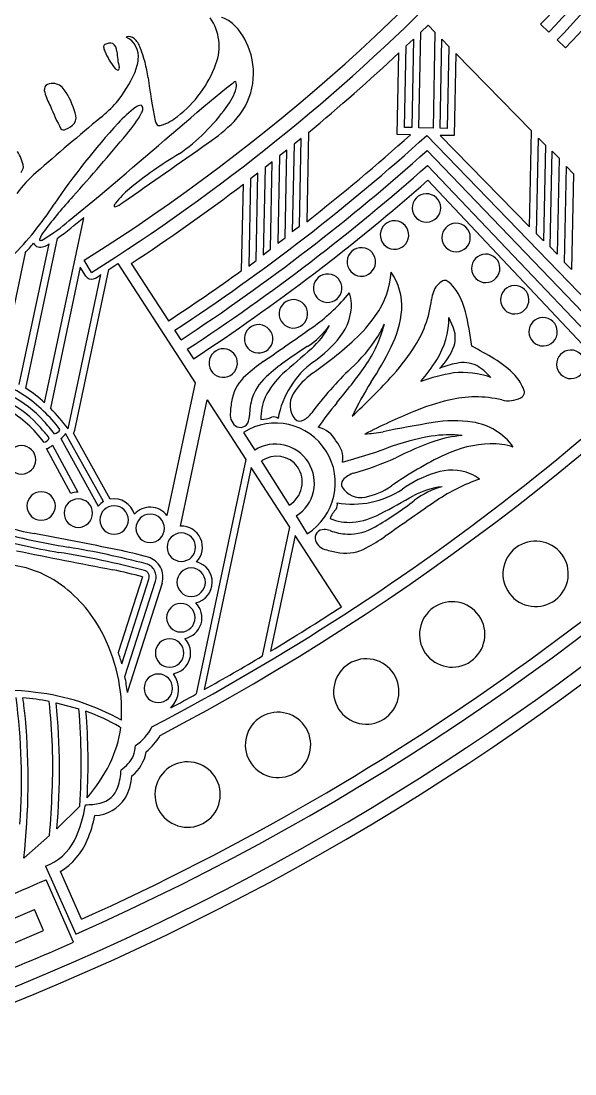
# Model space of a CAD drawing. Header units: metres. Extents: x 0.3 to 22.9, y 0.3 to 22.9.
# Drawn here: x 15.86 to 18.291, y 0.785 to 5.408 of the extents above; entities that cross this region are included whole.
import ezdxf

# ---------------------------------------------------------------- set-up
doc = ezdxf.new("R2010")
doc.units = ezdxf.units.M

msp = doc.modelspace()

# ---------------------------------------------------------------- linework, layer by layer
for p, q in [((17.613735, 5.35882), (17.646579, 5.389758)), ((17.646579, 5.389758), (17.676263, 5.359385)), ((18.176444, 5.359465), (18.140127, 5.393806)), ((17.550002, 5.298786), (17.581875, 5.329114)), ((17.581875, 5.329114), (17.573998, 4.940207)), ((17.605243, 4.939574), (17.613735, 5.35882)), ((17.676263, 5.359385), (17.667735, 4.938308)), ((17.698981, 4.937675), (17.706887, 5.328049)), ((17.706887, 5.328049), (17.737511, 5.296714)), ((18.212778, 5.325107), (18.249108, 5.290754)), ((17.542752, 4.94084), (17.550002, 5.298786)), ((17.737511, 5.296714), (17.730226, 4.937043)), ((17.510874, 4.910227), (17.518135, 5.268769)), ((17.768135, 5.265379), (17.760839, 4.905164)), ((18.099887, 4.925921), (17.768135, 5.265379)), ((16.761187, 5.115233), (16.790104, 5.136806)), ((16.661404, 5.032727), (16.761187, 5.115233)), ((17.121216, 4.918803), (17.113286, 4.527275)), ((17.569463, 4.90904), (17.510874, 4.910227)), ((17.573998, 4.940207), (17.542752, 4.94084)), ((17.667735, 4.938308), (17.605243, 4.939574)), ((17.63981, 4.90513), (18.613805, 3.898828)), ((17.730226, 4.937043), (17.698981, 4.937675)), ((17.760839, 4.905164), (17.699454, 4.906407)), ((17.699454, 4.906407), (18.09137, 4.505389)), ((18.09137, 4.505389), (18.099887, 4.925921)), ((17.057662, 4.867593), (17.049907, 4.484702)), ((17.089426, 4.892574), (17.057662, 4.867593)), ((17.081643, 4.508303), (17.089426, 4.892574)), ((18.121993, 4.474054), (18.130511, 4.894586)), ((18.130511, 4.894586), (18.161135, 4.863251)), ((18.161135, 4.863251), (18.152617, 4.442718)), ((16.994098, 4.815898), (16.986343, 4.433007)), ((17.025862, 4.840879), (16.994098, 4.815898)), ((17.018079, 4.456608), (17.025862, 4.840879)), ((18.576534, 3.864985), (17.64201, 4.839892)), ((18.182272, 4.41671), (18.190789, 4.837243)), ((18.190789, 4.837243), (18.221413, 4.805908)), ((16.930554, 4.765202), (16.922799, 4.382311)), ((16.962318, 4.790183), (16.930554, 4.765202)), ((16.954535, 4.405912), (16.962318, 4.790183)), ((18.539101, 3.831322), (17.643734, 4.774463)), ((18.221413, 4.805908), (18.212895, 4.385375)), ((18.244489, 4.348713), (18.253006, 4.769246)), ((18.253006, 4.769246), (18.28363, 4.737911)), ((16.86703, 4.715481), (16.859275, 4.33259)), ((16.898794, 4.740462), (16.86703, 4.715481)), ((16.891011, 4.356191), (16.898794, 4.740462)), ((18.28363, 4.737911), (18.275113, 4.317378)), ((16.827616, 4.312812), (16.83529, 4.691695)), ((17.644969, 4.708857), (18.501506, 3.797841)), ((16.070671, 4.531771), (16.206981, 4.644044)), ((16.268218, 4.594688), (16.27113, 4.592744)), ((16.13177, 4.529576), (16.135001, 4.545244)), ((15.962919, 3.732345), (16.13177, 4.529576)), ((17.049907, 4.484702), (17.081643, 4.508303)), ((16.018629, 4.453902), (15.87933, 3.7962)), ((16.986343, 4.433007), (17.018079, 4.456608)), ((18.152617, 4.442718), (18.121993, 4.474054)), ((15.851963, 3.811785), (15.982802, 4.429542)), ((16.922799, 4.382311), (16.954535, 4.405912)), ((18.212895, 4.385375), (18.182272, 4.41671)), ((15.877461, 4.3907), (15.761839, 3.844788)), ((16.169319, 4.304685), (16.136046, 4.357597)), ((16.859275, 4.33259), (16.891011, 4.356191)), ((18.275113, 4.317378), (18.244489, 4.348713)), ((16.119611, 4.327372), (15.988406, 3.707883)), ((16.095735, 3.611316), (16.245291, 4.317449)), ((16.143921, 4.288714), (16.119611, 4.327372)), ((16.245291, 4.317449), (16.284955, 4.343058)), ((16.284955, 4.343058), (16.623497, 3.82032)), ((16.342422, 4.343094), (16.50699, 4.092261)), ((16.066384, 3.617533), (16.209829, 4.294811)), ((17.755893, 4.064798), (17.737303, 4.107283)), ((16.561823, 4.008685), (16.534405, 4.050476)), ((16.589254, 3.966874), (16.616682, 3.925069)), ((16.623497, 3.82032), (16.499977, 3.237118)), ((16.559642, 3.190511), (16.676967, 3.74446)), ((16.676967, 3.74446), (16.846472, 3.482937)), ((16.033722, 3.574991), (16.198557, 3.278707)), ((16.222151, 3.298009), (16.055355, 3.597818)), ((16.250611, 3.308565), (16.089416, 3.598306)), ((16.83625, 3.602385), (16.885282, 3.524413)), ((16.07818, 3.334136), (15.970877, 3.530846)), ((15.996972, 3.545659), (16.109052, 3.340192)), ((16.846472, 3.482937), (16.62849, 2.453731)), ((17.037195, 3.282835), (16.915135, 3.476939)), ((16.869587, 3.447275), (16.663247, 2.473035)), ((17.039092, 3.185752), (16.869587, 3.447275)), ((17.067035, 3.235382), (17.116067, 3.15741)), ((16.919432, 2.620773), (17.039092, 3.185752)), ((17.062207, 3.15009), (16.954553, 2.641798)), ((17.265578, 2.836318), (17.062207, 3.15009)), ((16.392541, 2.967359), (16.286478, 2.63585)), ((16.302076, 2.586147), (16.421117, 2.958216)), ((16.315527, 2.529735), (16.449692, 2.949074)), ((16.478267, 2.939931), (16.327783, 2.469584)), ((16.327783, 2.469584), (16.326259, 2.460443)), ((16.013597, 2.414817), (16.113237, 2.388173)), ((16.117723, 1.961473), (16.01687, 1.861488)), ((15.984309, 1.83203), (15.872423, 1.733262)), ((15.966743, 1.698137), (16.099328, 1.398616)), ((16.124765, 1.464687), (16.032192, 1.673817)), ((16.090445, 1.363525), (15.969443, 1.638049)), ((15.958367, 1.415223), (15.918029, 1.50674))]:
    msp.add_line(p, q)
for centre, radius, start, end in [((11.573214, 11.604037), 8.563312, -57.802805, -19.495589), ((11.564706, 11.612027), 10.550068, -62.294296, -21.961757), ((11.564331, 11.613673), 11.176474, -66.061069, -24.354821), ((11.554532, 11.616953), 9.060773, -43.379138, -34.534746), ((11.547452, 11.622463), 9.119686, -43.373852, -34.80275), ((11.542802, 11.625977), 9.175486, -43.369998, -35.068845), ((11.551055, 11.619026), 9.214713, -43.373969, -35.328032), ((11.572392, 11.606174), 11.336283, -72.65557, -31.431532), ((11.562045, 11.614772), 8.640853, -57.778303, -44.538938), ((11.572981, 11.605288), 11.272762, -72.657081, -32.635868), ((16.50812, 5.296999), 0.220865, -20.420585, 34.466123), ((16.704682, 5.305449), 0.123792, 48.235222, 74.078341), ((16.609131, 5.200832), 0.265474, 17.318079, 47.89245), ((16.280724, 5.25261), 0.094381, -8.294195, 64.581109), ((16.332818, 5.304395), 0.035407, 49.335082, 109.093867), ((16.291674, 5.258874), 0.096759, 20.417265, 48.419957), ((16.235768, 5.292762), 0.014495, 125.630195, 171.065534), ((16.279095, 5.302642), 0.058149, -172.461869, -152.719328), ((16.250988, 5.269052), 0.042658, 73.864195, 123.693656), ((16.49016, 5.380466), 0.282756, -158.315546, -140.405091), ((16.237208, 5.27535), 0.043126, -0.546083, 53.52734), ((16.661271, 5.293806), 0.381406, -177.164664, -166.583691), ((15.827575, 5.076452), 0.595409, 8.012848, 21.289013), ((16.573264, 5.179021), 0.306375, -43.762756, 19.215678), ((16.163683, 5.263903), 0.211904, -23.032076, -6.750417), ((11.5642, 11.621462), 8.706667, -50.338676, -46.85584), ((16.286241, 5.210121), 0.017101, -144.744973, -91.370542), ((15.841498, 5.409142), 0.565282, -39.387583, -23.803217), ((16.281689, 5.201468), 0.009405, -63.864059, 24.109276), ((16.239335, 5.391742), 0.50584, -52.710939, -19.85505), ((15.997102, 5.082056), 0.052073, 86.658343, 123.461909), ((15.997208, 5.070879), 0.063229, 34.55422, 87.344512), ((19.43092, 5.558931), 3.04011, -172.449279, -168.836793), ((16.80187, 5.126207), 0.015836, 90.628749, 137.984792), ((16.764704, 5.124787), 0.040818, -15.443864, 25.006043), ((15.991738, 5.106473), 0.030118, 140.82613, -158.412249), ((16.304607, 5.197415), 0.355814, -163.337653, -152.781787), ((15.761606, 4.9089), 0.34914, 15.977557, 34.517127), ((16.566636, 5.182571), 0.247139, -38.350053, -16.128454), ((15.776162, 5.507998), 0.679408, -50.384092, -42.335721), ((17.101066, 5.489391), 1.202188, -157.775153, -152.550143), ((16.04886, 4.985153), 0.052312, -29.765215, 22.302559), ((-31.121358, 60.437344), 73.16327, -49.692726, -49.224436), ((16.648575, 4.640441), 0.482962, 126.185402, 138.606976), ((15.899917, 5.276334), 0.559046, -40.685666, -29.0026), ((16.385842, 5.003166), 0.035149, 89.626816, 129.608032), ((16.381317, 5.026019), 0.013182, -15.414584, 68.857486), ((16.348411, 5.026799), 0.045814, -28.013442, -5.364473), ((16.035232, 5.55525), 0.895902, -54.616876, -35.954343), ((29.455466, -10.871981), 20.661337, 129.874273, 130.908066), ((18.501118, 2.918237), 3.012227, 137.331628, 145.971741), ((16.02581, 5.021112), 0.092315, -71.266621, -42.132533), ((16.487249, 4.976884), 0.039462, -170.473267, -141.137676), ((16.467122, 4.97006), 0.020836, -120.58501, -66.614409), ((16.417087, 5.141695), 0.199471, -73.004371, -49.817385), ((16.223939, 5.543877), 0.811317, -55.716686, -45.308392), ((16.04557, 4.944554), 0.014693, -140.536484, -47.698679), ((9.131262, 10.885696), 9.349843, -41.929395, -39.711389), ((11.561482, 11.624619), 9.060773, -56.712471, -47.868079), ((11.571394, 11.612797), 8.995399, -51.969508, -48.179968), ((-5.747618, 36.616926), 38.867523, -55.431068, -54.756577), ((15.678934, 4.734165), 0.19434, 9.962768, 31.645602), ((17.367744, 3.430409), 1.614489, 120.266868, 129.770813), ((11.555863, 11.631614), 9.119686, -56.707186, -48.136083), ((15.792379, 4.786795), 0.080248, -32.996804, -13.701041), ((11.552149, 11.636106), 9.175486, -56.703331, -48.402178), ((16.396698, 4.225685), 0.699822, 132.328964, 142.549493), ((16.601797, 4.35317), 0.415259, 129.990501, 141.952711), ((11.5642, 11.621462), 8.706667, -56.715249, -52.741765), ((11.55976, 11.616595), 10.506383, -62.361935, -41.073787), ((11.558576, 11.627439), 9.214713, -56.707303, -48.661365), ((17.608509, 3.249399), 2.059714, 137.610253, 143.0454), ((17.638984, 4.587541), 0.062504, 91.147012, -178.852988), ((17.638984, 4.587541), 0.062504, 1.147012, 91.147012), ((14.839387, 5.354589), 1.386185, -45.039074, -32.789985), ((16.293258, 4.591986), 0.025185, 137.198011, 173.842246), ((16.248416, 4.675232), 0.085558, -74.604499, -47.959144), ((17.638984, 4.587541), 0.062504, -178.852988, -88.852988), ((17.638984, 4.587541), 0.062504, -88.852988, 1.147012), ((15.492415, 5.206936), 0.888948, -58.241419, -49.421106), ((14.43412, 6.592401), 2.661549, -53.463622, -50.278503), ((17.498721, 4.468808), 0.062504, 86.3824, 176.3824), ((17.498721, 4.468808), 0.062504, -3.6176, 86.3824), ((16.050897, 4.413464), 0.115358, 139.969803, 162.072921), ((17.768957, 4.457625), 0.062504, 91.147012, -178.852988), ((17.768957, 4.457625), 0.062504, 1.147012, 91.147012), ((15.944116, 4.447993), 0.003134, 161.794344, -113.325021), ((15.942515, 4.474588), 0.029474, -89.299801, -52.874657), ((17.498721, 4.468808), 0.062504, 176.3824, -93.6176), ((17.498721, 4.468808), 0.062504, -93.6176, -3.6176), ((17.768957, 4.457625), 0.062504, -178.852988, -88.852988), ((17.768957, 4.457625), 0.062504, -88.852988, 1.147012), ((14.897984, 5.290113), 1.329781, -42.559931, -40.13695), ((15.944047, 4.447918), 0.03304, -152.991431, -107.586374), ((15.943028, 4.480207), 0.064413, -97.999419, -51.86689), ((17.353211, 4.350521), 0.062504, 86.3824, 176.3824), ((17.353211, 4.350521), 0.062504, -3.6176, 86.3824), ((17.353211, 4.350521), 0.062504, 176.3824, -93.6176), ((17.353211, 4.350521), 0.062504, -93.6176, -3.6176), ((17.898922, 4.322442), 0.062504, 91.147012, -178.852988), ((17.898922, 4.322442), 0.062504, 1.147012, 91.147012), ((11.563124, 11.622732), 9.008319, -56.714507, -54.239149), ((17.118017, 4.331117), 0.367394, -35.993438, -4.026914), ((17.262423, 4.15464), 0.268372, -3.059603, 34.15597), ((17.898922, 4.322442), 0.062504, -178.852988, -88.852988), ((17.898922, 4.322442), 0.062504, -88.852988, 1.147012), ((16.169319, 4.304685), 0.030002, -147.836524, -74.878778), ((16.102866, 4.440423), 0.180677, -65.724888, -53.69989), ((17.205281, 4.235142), 0.062504, 86.3824, 176.3824), ((17.205281, 4.235142), 0.062504, -3.6176, 86.3824), ((17.750049, 4.192994), 0.084447, 117.461758, 162.12407), ((17.719114, 4.245396), 0.02391, 63.260086, 109.567272), ((17.661969, 4.164878), 0.122428, 35.223294, 56.314187), ((17.205281, 4.235142), 0.062504, 176.3824, -93.6176), ((16.657199, 4.746921), 0.835714, -53.889714, -39.602749), ((17.205281, 4.235142), 0.062504, -93.6176, -3.6176), ((17.125206, 4.157667), 0.184753, 3.347122, 17.81342), ((17.774582, 4.17361), 0.114268, 156.641432, 173.621459), ((17.536466, 4.06798), 0.280922, 13.155016, 36.604531), ((18.02619, 4.184607), 0.062504, 91.147012, -178.852988), ((18.02619, 4.184607), 0.062504, 1.147012, 91.147012), ((17.054927, 4.122677), 0.062504, 86.3824, 176.3824), ((17.054927, 4.122677), 0.062504, -3.6176, 86.3824), ((17.084394, 4.163903), 0.225296, -38.560825, 1.157346), ((17.181853, 4.240542), 0.482228, -34.369847, -6.45782), ((18.02619, 4.184607), 0.062504, -178.852988, -88.852988), ((18.02619, 4.184607), 0.062504, -88.852988, 1.147012), ((11.566493, 11.608558), 11.12097, -65.802653, -42.335862), ((17.054927, 4.122677), 0.062504, 176.3824, -93.6176), ((17.054927, 4.122677), 0.062504, -93.6176, -3.6176), ((16.855204, 4.5081), 0.684137, -46.799277, -35.050439), ((17.093821, 4.176779), 0.438112, -27.056383, -4.774161), ((16.565488, 3.8283), 1.281027, 6.841439, 13.710029), ((16.902143, 4.013136), 0.062504, 86.3824, 176.3824), ((16.902143, 4.013136), 0.062504, -3.6176, 86.3824), ((4.620589, 21.752161), 21.669695, -55.408537, -54.676888), ((16.920297, 4.280648), 0.359482, -57.158614, -35.54226), ((16.901483, 4.229506), 0.34904, -48.301048, -26.883027), ((16.911512, 4.215538), 0.560025, -35.088072, -14.344094), ((17.045032, 4.260728), 0.448498, -31.999885, -24.211767), ((17.376527, 4.108597), 0.360779, -31.470437, -0.208675), ((18.150755, 4.044115), 0.062504, 91.147012, -178.852988), ((18.150755, 4.044115), 0.062504, 1.147012, 91.147012), ((16.866325, 4.322939), 0.495084, -56.053253, -37.221143), ((16.84053, 4.396195), 0.693742, -47.713705, -32.537856), ((17.645624, 4.017768), 0.11988, -17.187052, 23.098705), ((18.150755, 4.044115), 0.062504, -178.852988, -88.852988), ((18.150755, 4.044115), 0.062504, -88.852988, 1.147012), ((16.902143, 4.013136), 0.062504, 176.3824, -93.6176), ((16.902143, 4.013136), 0.062504, -93.6176, -3.6176), ((17.83876, 2.801797), 1.381441, 121.583168, 130.213405), ((15.98439, 5.491921), 1.997798, -54.679545, -47.909035), ((16.094173, 4.662084), 1.54927, -32.895806, -26.223735), ((17.501251, 4.077231), 0.275741, -44.872136, -20.12798), ((16.79004, 2.009861), 2.232026, 59.086949, 62.015082), ((16.746916, 3.90653), 0.062504, 86.3824, 176.3824), ((16.746916, 3.90653), 0.062504, -3.6176, 86.3824), ((22.811009, -2.643943), 8.715607, 130.647176, 131.747907), ((16.774538, 4.497245), 0.963517, -42.904969, -33.29599), ((18.272608, 3.900957), 0.062504, 91.147012, -178.852988), ((18.272608, 3.900957), 0.062504, 1.147012, 91.147012), ((16.746916, 3.90653), 0.062504, 176.3824, -93.6176), ((16.746916, 3.90653), 0.062504, -93.6176, -3.6176), ((17.427706, 3.201212), 0.872779, 125.334782, 131.803008), ((17.378566, 3.592496), 0.397272, 126.404658, 169.673102), ((15.483482, 5.221766), 2.306954, -40.211024, -35.149779), ((16.446668, 4.756859), 1.49382, -38.578952, -34.059058), ((17.839928, 3.543376), 0.368317, 100.840326, 112.890454), ((17.800979, 3.771504), 0.137014, 64.775018, 102.785679), ((17.722317, 3.668972), 0.264721, 41.20284, 58.819887), ((17.733556, 3.576254), 0.403451, 43.173998, 59.76487), ((18.272608, 3.900957), 0.062504, -178.852988, -88.852988), ((18.272608, 3.900957), 0.062504, -88.852988, 1.147012), ((16.968933, 3.710528), 0.187326, 131.040712, 167.409217), ((17.090494, 3.678648), 0.228792, 128.890508, 160.884461), ((17.22552, 3.614621), 0.327085, 131.758597, 154.144598), ((17.31864, 3.608393), 0.310426, 125.26437, 148.376332), ((18.350671, 2.789585), 1.511325, 133.659004, 143.51392), ((14.971883, 6.171177), 3.42352, -46.847703, -42.886713), ((17.884491, 3.091345), 0.782074, 99.324344, 110.198518), ((17.79623, 3.493167), 0.371912, 70.318175, 95.934627), ((17.880365, 3.718081), 0.199368, 20.702566, 42.317016), ((15.685363, 3.489803), 0.332856, 55.487239, 82.395538), ((15.579328, 3.316849), 0.565491, 47.286361, 57.959601), ((18.350099, 3.194088), 1.142251, 146.733292, 155.178958), ((15.584708, 3.316028), 0.502934, 41.921936, 62.825024), ((15.487878, 3.202189), 0.681744, 37.270082, 55.506683), ((17.122486, 3.678332), 0.34421, 167.750483, 177.580228), ((17.13051, 3.675072), 0.267949, 162.964383, 179.610072), ((17.129612, 3.669046), 0.21716, 156.031844, -177.266804), ((17.134581, 3.720918), 0.094699, 147.95709, -141.095412), ((17.854942, 3.276029), 0.482228, 76.276581, 104.188608), ((17.997984, 3.859746), 0.118761, -103.955296, -62.607168), ((18.039522, 3.780797), 0.029558, -63.686384, -11.785524), ((18.041634, 3.778649), 0.027103, -8.251266, 21.451285), ((15.514115, 3.226327), 0.556283, 36.741432, 58.891788), ((15.571413, 3.298777), 0.494591, 41.070702, 61.473367), ((15.343946, 3.072852), 0.904762, 37.014406, 44.5778), ((18.39401, 2.784773), 1.489176, 140.481042, 145.673626), ((17.955365, 2.80516), 0.963517, 103.114751, 112.72373), ((15.308016, 3.042439), 0.891794, 38.401171, 43.12365), ((16.839601, 3.679764), 0.062409, 167.882589, -129.284923), ((16.783534, 3.677296), 0.079034, -19.539721, -0.290489), ((16.908213, 3.793021), 0.134405, -88.087151, -67.114002), ((16.968416, 3.638186), 0.032009, 52.889118, 104.351211), ((17.082791, 3.680712), 0.029173, -138.665623, -52.928752), ((17.045874, 3.755145), 0.111883, -60.847018, -36.713107), ((18.904628, 0.535686), 3.42352, 112.705474, 116.666464), ((17.761342, 3.087522), 0.565437, 81.912317, 99.518045), ((15.294788, 3.031595), 0.878895, 38.418731, 42.35433), ((16.001612, 3.627191), 0.031252, -80.261131, -22.890327), ((16.066384, 3.617533), 0.030002, -39.855004, -11.958314), ((16.822326, 3.661239), 0.037169, -126.753505, -16.210808), ((16.976159, 3.379898), 0.262821, 32.163246, 122.163246), ((17.142968, 3.518201), 0.108425, 25.370949, 78.712586), ((18.608571, -2.073411), 5.795446, 99.341709, 101.546724), ((17.799528, 3.378259), 0.272237, 35.8639, 81.260446), ((15.954603, 3.589899), 0.031252, -80.261131, -22.890327), ((16.001821, 3.626886), 0.060916, -58.420695, -28.501855), ((17.163533, 3.488733), 0.108425, -8.893825, 44.447813), ((17.316289, 4.363561), 0.770249, -86.138151, -80.115302), ((17.836575, 2.531131), 1.0687, 99.507004, 110.386527), ((18.189339, 2.140292), 1.51353, 109.861413, 116.920942), ((17.738226, 3.088552), 0.502715, 83.496849, 98.945045), ((17.834681, 3.082988), 0.506589, 94.474094, 108.358679), ((15.861734, 3.481709), 0.062504, 90, -180), ((15.861734, 3.481709), 0.062504, 0, 90), ((15.954629, 3.589861), 0.061211, -74.606724, -46.230385), ((16.976159, 3.379898), 0.170714, 32.163246, 122.163246), ((16.976159, 3.379898), 0.262821, -57.836754, 32.163246), ((16.694745, 5.64065), 2.243846, -75.127932, -69.942745), ((17.938322, 3.036813), 0.515833, 92.127721, 115.180438), ((17.9239, 3.227155), 0.325169, 72.782278, 90.83338), ((15.861734, 3.481709), 0.062504, -180, -90), ((15.861734, 3.481709), 0.062504, -90, 0), ((16.980713, 3.382323), 0.11512, 36.564699, 124.725765), ((16.976159, 3.379898), 0.170714, -57.836754, 32.163246), ((16.8747, 4.935571), 1.576817, -73.573638, -66.475525), ((18.416093, 2.042403), 1.61905, 115.50875, 125.111573), ((16.974022, 3.384245), 0.119478, -58.07927, 33.911751), ((17.34562, 3.329473), 0.096926, 104.961426, 139.709972), ((17.823425, 2.951446), 0.495084, 107.039904, 125.872014), ((17.749385, 3.210993), 0.225296, 68.661415, 108.379586), ((17.290891, 3.375843), 0.025194, 139.663877, -147.407688), ((18.149231, 2.60889), 0.835714, 109.42151, 123.708475), ((17.757612, 3.251451), 0.184753, 52.005342, 66.471639), ((15.947868, 3.279019), 0.062504, 90, -180), ((15.947868, 3.279019), 0.062504, 0, 90), ((16.111164, 3.247707), 0.092509, 91.30815, 110.888287), ((17.314545, 3.684235), 0.397272, -99.854341, -56.585897), ((17.350911, 3.410924), 0.094699, -149.085827, -78.138329), ((17.308793, 3.622504), 0.310426, -78.557571, -55.445609), ((17.747858, 3.016679), 0.34904, 96.701788, 118.119809), ((17.802351, 3.016695), 0.359482, 105.361021, 126.977375), ((16.111161, 3.247691), 0.062504, 90, 180), ((16.111161, 3.247691), 0.062504, 0, 90), ((16.268131, 3.217735), 0.092509, 119.803388, 138.76987), ((16.268128, 3.217723), 0.092516, 15.510758, 100.9142), ((17.215933, 3.283503), 0.032009, -34.53245, 16.929643), ((16.731154, 4.388959), 1.381441, -60.394644, -51.764407), ((13.33513, 10.934673), 8.715607, -61.929146, -60.828415), ((29.957931, -14.555398), 21.669695, 124.495649, 125.227298), ((15.947868, 3.279019), 0.062504, -180, -90), ((15.947868, 3.279019), 0.062504, -90, 0), ((16.111161, 3.247691), 0.062504, 180, -90), ((16.111161, 3.247691), 0.062504, -90, 0), ((16.268128, 3.21772), 0.062504, 90, -180), ((16.268128, 3.21772), 0.062504, 0, 90), ((16.426423, 3.181012), 0.092509, 37.336325, 138.372962), ((16.42642, 3.180997), 0.062504, 90, -180), ((16.42642, 3.180997), 0.062504, 0, 90), ((17.340492, 3.173579), 0.134405, 136.932763, 157.905912), ((17.282513, 3.532952), 0.327085, -84.325837, -61.939836), ((16.237665, 4.848933), 1.721355, -109.542291, -100.741868), ((16.268128, 3.21772), 0.062504, 180, -90), ((16.268128, 3.21772), 0.062504, -90, 0), ((16.563273, 3.098066), 0.092516, 24.111412, 92.249178), ((17.300509, 3.424156), 0.21716, -112.914435, -86.213083), ((16.512465, 5.945682), 2.911238, -106.01704, -99.625381), ((16.577904, 6.20453), 3.148055, -105.910154, -99.338784), ((8.723481, -34.985067), 38.815179, 78.769075, 79.32003), ((16.42642, 3.180997), 0.062504, 180, -90), ((16.42642, 3.180997), 0.062504, -90, 0), ((16.56327, 3.098061), 0.062504, 90, 180), ((16.56327, 3.098061), 0.062504, 0, 90), ((17.18717, 3.138429), 0.037169, 86.029569, -163.427734), ((17.188859, 3.096479), 0.079034, 70.10925, 89.358482), ((17.306475, 3.42292), 0.267949, -109.791311, -93.145622), ((17.296027, 3.384127), 0.228792, -91.0657, -59.071747), ((16.964237, 3.865347), 0.872779, -61.984247, -55.516021), ((15.42524, -0.738589), 3.890099, 75.354006, 80.503401), ((16.56327, 3.098061), 0.062504, 180, -90), ((16.56327, 3.098061), 0.062504, -90, 0), ((16.563273, 3.098066), 0.092516, -44.026354, 24.111412), ((17.210518, 3.148253), 0.062409, -160.896315, -98.063828), ((18.118076, 2.981034), 0.14351, 37.2, 127.2), ((23.836181, 42.617875), 40.336062, -101.434128, -100.8214), ((15.310416, -1.238886), 4.373205, 75.563238, 80.586506), ((15.83945, 0.990248), 2.143022, 74.367044, 78.047459), ((16.392542, 2.967359), 0.090005, -17.742131, 74.27341), ((17.306767, 3.414264), 0.34421, -107.761467, -97.931722), ((17.284012, 3.259031), 0.187326, -97.590456, -61.221951), ((18.118076, 2.981034), 0.14351, 127.2, -142.8), ((18.118076, 2.981034), 0.14351, -52.8, 37.2), ((15.764886, 2.570058), 0.452218, 55.320717, 100.332285), ((16.392542, 2.967359), 0.060004, -17.74187, 74.243014), ((16.606313, 2.944272), 0.062504, 90, -180), ((16.606313, 2.944272), 0.062504, 0, 90), ((16.60631, 2.944278), 0.092521, -1.139346, 75.295702), ((15.838502, 0.988706), 2.054757, 74.357316, 78.072736), ((16.392541, 2.967359), 0.030002, -17.741676, 74.209528), ((15.680833, 2.445936), 0.602116, 27.918312, 55.463668), ((16.606313, 2.944272), 0.062504, -180, -90), ((16.606313, 2.944272), 0.062504, -90, 0), ((16.60631, 2.944278), 0.092521, -77.574394, -1.139346), ((18.118076, 2.981034), 0.14351, -142.8, -52.8), ((16.561002, 2.788294), 0.062504, 90, -180), ((16.561002, 2.788294), 0.062504, 0, 90), ((16.560997, 2.7883), 0.092522, -79.182392, 45.176648), ((11.553041, 11.62442), 10.481594, -58.980285, -56.974897), ((17.75179, 2.714974), 0.14351, 124.8, -145.2), ((17.75179, 2.714974), 0.14351, 34.8, 124.8), ((16.561002, 2.788294), 0.062504, 180, -90), ((16.561002, 2.788294), 0.062504, -90, 0), ((17.75179, 2.714974), 0.14351, -55.2, 34.8), ((15.552554, 2.375165), 0.748606, -2.812081, 28.107586), ((16.511476, 2.633495), 0.062504, 90, 180), ((16.511476, 2.633495), 0.062504, 0, 90), ((16.51147, 2.633502), 0.092522, -79.182363, 43.69901), ((15.568887, 2.383352), 0.760718, 15.461029, 19.38534), ((16.511476, 2.633495), 0.062504, 180, -90), ((16.511476, 2.633495), 0.062504, -90, 0), ((11.681395, 11.407858), 10.229853, -60.856967, -59.200563), ((17.374684, 2.464486), 0.14351, 32.4, 122.4), ((17.75179, 2.714974), 0.14351, -145.2, -55.2), ((16.43585, 2.474725), 0.115136, -45.339045, 36.137411), ((17.374684, 2.464486), 0.14351, 122.4, -147.6), ((15.534333, 2.373266), 0.79671, 6.281913, 11.326111), ((16.461949, 2.478697), 0.062504, 90, 180), ((16.461949, 2.478697), 0.062504, 0, 90), ((17.374684, 2.464486), 0.14351, -57.6, 32.4), ((15.775439, 1.37669), 1.094046, 82.238992, 107.97786), ((15.810485, 1.470624), 0.996483, 60.560653, 83.506362), ((16.461949, 2.478697), 0.062504, -180, -90), ((16.461949, 2.478697), 0.062504, -90, 0), ((13.893583, 7.337559), 5.597454, -62.053871, -60.751501), ((13.199247, 2.079914), 2.662465, -4.260118, 7.739408), ((13.661201, 2.125814), 2.228604, 5.681883, 8.009871), ((15.774406, 1.300891), 1.13932, 79.473787, 85.284723), ((13.485546, 2.135894), 2.513226, -2.48278, 6.514661), ((13.156258, 2.121245), 2.872381, -5.188482, 5.866175), ((13.328714, 2.145525), 2.795075, -3.775595, 4.980262), ((13.358135, 2.14943), 2.795592, -3.10836, 4.680461), ((15.859991, 1.576928), 0.849635, 59.486642, 70.442794), ((16.98742, 2.230009), 0.14351, 30, 120), ((17.374684, 2.464486), 0.14351, -147.6, -57.6), ((12.704565, 2.073123), 3.186037, -6.123504, 4.921525), ((16.98742, 2.230009), 0.14351, 120, -150), ((15.80443, 2.369449), 0.496977, -26.603159, -7.233489), ((16.299056, 2.321782), 0.014994, -120.77178, -96.138826), ((16.257164, 2.392175), 0.19496, -57.697007, -25.241453), ((16.261982, 2.386093), 0.23725, -51.723499, -28.86732), ((16.98742, 2.230009), 0.14351, -60, 30), ((16.244743, 2.227288), 0.116608, -43.928705, 0.048822), ((16.240103, 2.228881), 0.171324, -51.621865, -9.757659), ((15.586753, 2.479872), 0.741058, -40.576589, -26.700147), ((16.190433, 2.27921), 0.191743, -55.624228, -43.843951), ((16.590677, 2.011955), 0.14351, 117.6, -152.4), ((16.590677, 2.011955), 0.14351, 27.6, 117.6), ((16.98742, 2.230009), 0.14351, -150, -60), ((16.035405, 2.130858), 0.263476, -19.235938, -2.154064), ((16.101048, 2.115525), 0.246314, -29.154366, -4.879243), ((16.184376, 2.077092), 0.105122, -78.05987, -18.318084), ((16.590677, 2.011955), 0.14351, -62.4, 27.6), ((12.13777, 2.168653), 3.86124, -5.001399, -2.102075), ((16.175462, 2.087816), 0.168261, -87.188489, -33.262345), ((15.62328, 2.041961), 0.524112, -26.20909, -8.164932), ((16.144919, 2.249026), 0.281515, -90.577997, -77.4427), ((16.590677, 2.011955), 0.14351, -152.4, -62.4), ((15.649553, 2.028334), 0.545086, -23.354874, -11.489608), ((15.88855, 1.914051), 0.229636, -70.091978, -26.806914), ((15.878463, 1.923946), 0.293593, -58.425103, -22.361561), ((11.52137, 11.77014), 11.06547, -70.955793, -66.298122), ((11.514445, 11.787088), 11.183788, -70.439296, -66.812142), ((11.519436, 11.773708), 11.269531, -70.446071, -66.803371), ((11.527497, 11.752428), 11.346797, -70.959, -66.288266)]:
    msp.add_arc(centre, radius, start, end)

doc.saveas('drawing.dxf')
